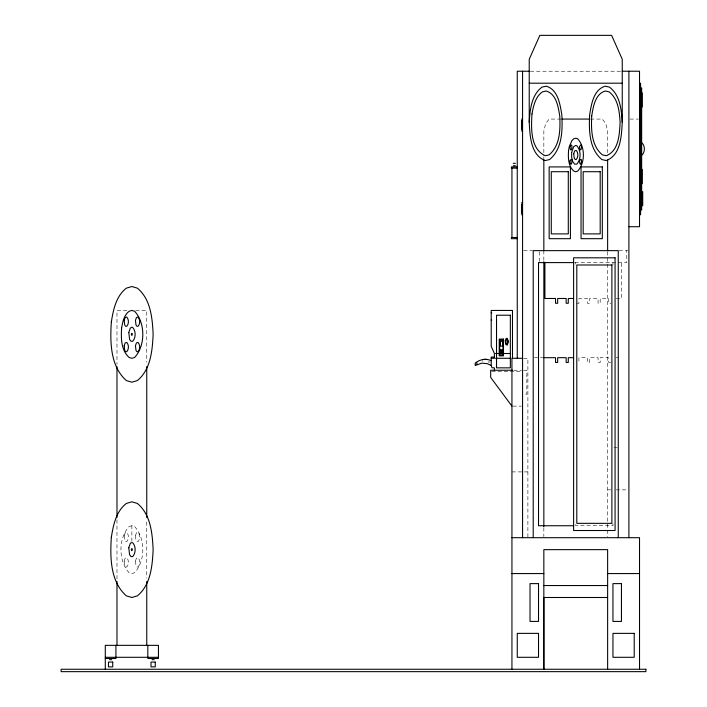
<?xml version="1.0" encoding="UTF-8"?>
<svg xmlns="http://www.w3.org/2000/svg" width="707" height="707" viewBox="0 0 707 707"><rect width="100%" height="100%" fill="white"/><g stroke="black" fill="none" stroke-linecap="round" stroke-linejoin="round"><path stroke-width="0.53" stroke-dasharray="3.54 2.65" d="M488.228 361.524L488.281 362.435M489.2 362.435L489.253 361.524M131.873 525.734L129.116 526.547C118.202 538.407 118.202 560.898 129.116 572.758L131.873 573.571L134.622 572.758C145.536 560.898 145.536 538.407 134.622 526.547L131.873 525.734L131.873 542.472M530.312 71.23L621.153 71.23M560.951 119.076L549.153 119.076L545.742 123.363L543.842 131.034L543.842 155.734M590.513 119.076L602.32 119.076L605.722 123.363L607.631 131.034L607.631 155.734M629.964 119.076L638.465 119.076M523.64 250.64L532.442 250.64M619.032 250.64L627.834 250.64M574.897 262.597L626.773 262.597L626.773 250.64M616.142 298.478L621.453 298.478L621.453 262.597M576.797 303.268L578.927 303.268L578.927 298.478L587.429 298.478L587.429 303.268L589.558 303.268L589.558 298.478L598.06 298.478L598.06 303.268L600.19 303.268L600.19 298.478L608.692 298.478L608.692 303.268L610.821 303.268M126.906 310.444L116.982 310.444L116.982 364.423M135.726 310.444L146.756 310.444L146.756 362.223M534.271 357.689L542.773 357.689M616.142 357.689L618.263 357.689M523.64 358.281L527.89 358.281L527.89 537.691M610.821 362.47L608.692 362.47L608.692 357.689L600.19 357.689L600.19 362.47L598.06 362.47L598.06 357.689L589.558 357.689L589.558 362.47L587.429 362.47L587.429 357.689L578.927 357.689L578.927 362.47M513.75 370.247L521.439 370.247M523.64 370.247L526.83 370.247L526.83 394.17L523.64 394.17M491.763 371.44L520.944 371.44M512.955 406.127L521.51 406.127M614.012 447.469L617.202 447.469M511.939 471.905L527.89 471.905M607.631 489.854L610.821 489.854M616.142 489.854L627.834 489.854M482.722 360.605L482.881 361.454M612.951 262.597L612.951 264.992M612.951 523.525L612.951 525.734L575.737 525.734L575.737 523.534M607.631 251.665L607.631 529.561M607.631 530.082L607.631 536.666M575.737 262.597L575.737 264.197M543.842 156.813L543.842 160.029M543.842 250.64L543.842 260.574M543.842 527.758L543.842 536.604M539.582 251.727L539.582 262.597M146.756 521.952L146.756 578.14M116.982 519.751L116.982 579.236M124.176 535.729L124.732 540.351L125.678 541.589L126.783 541.589C128.966 539.22 128.966 534.713 126.783 532.344L125.166 532.822L124.176 535.729M124.176 561.102L124.732 565.724L125.678 566.961L126.783 566.961C128.966 564.584 128.966 560.085 126.783 557.717L125.166 558.194L124.176 561.102M135.452 535.729L136.009 540.351L136.955 541.589L138.059 541.589C140.242 539.22 140.242 534.713 138.059 532.344L136.442 532.822L135.452 535.729M135.452 561.102L136.009 565.724L136.955 566.961L138.059 566.961C140.242 564.584 140.242 560.085 138.059 557.717L136.442 558.194L135.452 561.102"/><path stroke-width="1.06" d="M622.248 122.161C621.515 135.461 620.94 155.089 606.261 160.542L601.966 159.588C589.046 149.159 588.896 130.141 589.629 114.905C591.379 104.468 593.394 89.709 605.192 86.183L609.487 87.138C620.136 95.091 621.453 109.877 622.248 122.161L622.248 59.273L611.617 35.35L539.856 35.35L529.225 59.273L529.225 122.161C529.958 135.461 530.533 155.089 545.212 160.542L549.507 159.588C562.418 149.159 562.578 130.141 561.844 114.905C560.094 104.468 558.079 89.709 546.281 86.183L541.986 87.138C531.328 95.091 530.011 109.877 529.225 122.161M477.119 363.725L476.925 364.308M476.341 363L476.925 362.647M641.656 154.957L642.345 154.753C645.076 151.784 645.076 146.163 642.345 143.203L641.656 142.991M491.206 360.676C485.992 358.122 479.629 359.448 475.263 363.071A6.637 6.637 0 0 0 475.263 365.457L481.891 363.133L487.256 363.672L491.206 365.457L492.001 367.773L494.396 367.852L494.396 370.247M529.225 71.23L517.259 71.23L517.259 358.281M622.248 71.23L639.526 71.23L639.526 226.717L628.894 226.717M529.225 83.196L622.248 83.196M639.526 83.196L640.595 83.196L640.595 214.76L639.526 214.76M640.595 87.977L641.656 87.977L641.656 209.97L640.595 209.97M521.51 119.076L522.57 119.076M562.03 119.076L589.444 119.076M521.51 131.034L522.57 131.034M513.273 163.326L515.394 163.326M513.273 165.721L515.394 165.721M517.259 166.914L511.408 166.914L511.408 168.116L517.259 168.116M521.51 202.794L522.57 202.794M521.51 214.76L522.57 214.76M517.259 237.481L511.408 237.481L511.408 238.683L517.259 238.683M573.801 262.597L538.522 262.597L538.522 525.734L573.607 525.734M573.607 298.478L568.295 298.478L568.295 303.268L566.166 303.268L566.166 298.478L557.664 298.478L557.664 303.268L555.534 303.268L555.534 298.478L544.903 298.478L544.903 262.597M491.206 312.83L491.745 312.83M491.206 320.015L491.745 320.015M495.466 353.5L510.348 353.5M494.396 357.088L491.206 357.088L491.206 365.457M543.842 357.689L555.534 357.689L555.534 362.47L557.664 362.47L557.664 357.689L566.166 357.689L566.166 362.47L568.295 362.47L568.295 357.689L573.607 357.689M491.206 358.281L494.396 358.281L494.396 353.5L491.206 346.324L491.206 310.444L512.478 310.444L512.478 358.281M495.466 358.281L510.348 358.281M522.57 358.281L511.939 358.281L511.939 669.255M512.655 370.247L490.676 370.247L490.676 377.423L511.939 406.127M511.939 537.691L639.526 537.691L639.526 669.255M511.939 573.571L543.842 573.571M607.631 573.571L639.526 573.571M543.842 585.537L607.631 585.537M607.631 597.495L543.842 597.495L543.842 669.255L543.842 549.648L607.631 549.648L607.631 669.255M105.29 657.298L158.448 657.298M105.29 658.491L115.921 658.491L115.921 645.341M109.541 659.693L111.671 659.693M152.076 659.693L154.197 659.693M642.716 191.509L642.716 205.861M642.186 92.758L642.186 107.111M642.186 169.309L642.186 183.661M628.894 71.23L628.894 537.691M618.263 537.691L618.263 250.64L533.211 250.64L533.211 537.691M607.631 160.029L607.631 250.64M543.842 160.029L543.842 250.64M543.842 261.678L543.842 526.653M522.57 71.23L522.57 537.691M521.51 120.27L521.51 129.841M521.51 203.996L521.51 213.558M511.939 168.116L511.939 237.481M502.827 353.482L502.827 349.894L502.297 349.894L502.297 353.482M501.767 353.482L501.767 349.894L501.236 349.894L501.236 353.482M500.706 353.482L500.706 349.894L500.167 349.894L500.167 353.482M147.816 645.341L147.816 658.491L158.448 658.491L158.448 645.341L105.29 645.341L105.29 669.255M146.756 366.624L146.756 517.551M146.756 581.446L146.756 645.341M116.982 366.624L116.982 517.551M116.982 581.446L116.982 645.341M483.164 359.483A13.627 13.627 0 0 1 487.203 359.474M591.715 116.001C591.079 129.257 591.211 145.81 602.452 154.886L606.191 155.717C618.97 150.971 619.465 133.897 620.11 122.311C619.412 111.626 618.272 98.759 609.001 91.839L605.263 91.009C594.994 94.075 593.244 106.916 591.715 116.001M111.335 321.977C110.027 341.905 110.212 366.323 126.367 380.578L131.873 382.204L137.37 380.578C150.75 369.575 152.367 350.504 153.136 334.367C152.367 318.221 150.75 299.149 137.37 288.156L131.873 286.521L126.367 288.156C116.028 296.092 113.306 309.816 111.335 321.977M121.604 328.172C120.95 338.132 121.038 350.345 129.116 357.468L131.873 358.281L134.622 357.468C145.536 345.608 145.536 323.117 134.622 311.257L131.873 310.444L129.116 311.257C123.946 315.225 122.585 322.092 121.604 328.172M111.335 537.267C110.027 557.196 110.212 581.614 126.367 595.868L131.873 597.495L137.37 595.868C150.75 584.866 152.367 565.794 153.136 549.648C152.367 533.511 150.75 514.44 137.37 503.437L131.873 501.811L126.367 503.437C116.028 511.382 113.306 525.107 111.335 537.267M124.176 320.439L124.732 325.061L125.678 326.298L126.783 326.298C128.966 323.93 128.966 319.431 126.783 317.054L125.166 317.531L124.176 320.439M124.176 345.811L124.732 350.433L125.678 351.671L126.783 351.671C128.966 349.302 128.966 344.804 126.783 342.427L125.166 342.904L124.176 345.811M128.789 332.502L129.62 339.44L131.042 341.295L132.695 341.295C135.974 337.734 135.974 330.991 132.695 327.429L131.873 327.191L130.274 328.145L128.789 332.502M131.361 334.058C131.873 338.335 133.022 331.176 131.361 334.058M135.452 320.439L136.009 325.061L136.955 326.298L138.059 326.298C140.242 323.93 140.242 319.431 138.059 317.054L136.442 317.531L135.452 320.439M135.452 345.811L136.009 350.433L136.955 351.671L138.059 351.671C140.242 349.302 140.242 344.804 138.059 342.427L136.442 342.904L135.452 345.811M128.789 547.792L129.62 554.73L131.042 556.586L132.695 556.586C135.974 553.024 135.974 546.281 132.695 542.72L131.042 542.72L130.274 543.436L128.789 547.792M131.361 549.339C131.873 553.625 133.022 546.467 131.361 549.339M505.249 340.827L505.664 344.291L507.202 345.219L508.386 341.755L507.202 338.291L505.991 338.644L505.249 340.827M505.761 341.136C507.184 350.99 509.5 334.172 505.761 341.136M568.543 150.618C568.092 157.599 568.154 166.145 573.81 171.129L575.737 171.704L577.663 171.129C585.299 162.831 585.299 147.083 577.663 138.784L575.737 138.21L573.81 138.784L572.016 140.454L569.294 146.579L568.543 150.618M569.895 146.756C571.318 156.618 573.633 139.792 569.895 146.756M569.895 161.108C571.318 170.97 573.633 154.153 569.895 161.108M571.654 152.491L571.654 157.414L572.75 161.673L574.641 164.139L576.832 164.139C581.163 159.429 581.163 150.485 576.832 145.775L575.737 145.448L573.624 146.72L571.654 152.491M573.722 153.746L574.261 158.262L575.198 159.473L576.276 159.473C578.406 157.157 578.406 152.756 576.276 150.432L574.694 150.9L573.722 153.746M579.466 146.756C580.889 156.618 583.204 139.792 579.466 146.756M579.466 161.108C580.889 170.97 583.204 154.153 579.466 161.108M531.973 113.977C531.134 127.932 530.241 149.089 545.283 155.717L549.012 154.886C560.253 145.81 560.386 129.257 559.758 116.001C558.23 106.916 556.48 94.075 546.211 91.009L542.472 91.839C535.332 96.771 533.423 105.962 531.973 113.977M570.416 166.914L549.153 166.914L549.153 238.683L570.416 238.683L570.416 166.914M602.32 166.914L581.048 166.914L581.048 238.683L602.32 238.683L602.32 166.914M568.295 171.704L551.283 171.704L551.283 233.893L568.295 233.893L568.295 171.704M600.19 171.704L583.178 171.704L583.178 233.893L600.19 233.893L600.19 171.704M615.072 257.816L573.607 257.816L573.607 530.515L615.072 530.515L615.072 257.816M611.882 264.992L576.797 264.992L576.797 523.339L611.882 523.339L611.882 264.992M510.348 315.225L496.526 315.225L496.526 367.852L510.348 367.852L510.348 315.225M503.481 339.104L499.23 339.104L499.23 355.851L503.481 355.851L503.481 339.104M503.013 340.155L499.699 340.155L499.699 354.799L503.013 354.799L503.013 340.155M502.58 341.304L500.45 341.304L500.45 346.085L502.58 346.085L502.58 341.304M502.748 350.089L502.385 353.297L502.748 350.089M538.522 583.62L530.02 583.62L530.02 621.418L538.522 621.418L538.522 583.62M621.453 583.62L612.951 583.62L612.951 621.418L621.453 621.418L621.453 583.62M538.522 633.375L517.259 633.375L517.259 657.298L538.522 657.298L538.522 633.375M634.214 633.375L612.951 633.375L612.951 657.298L634.214 657.298L634.214 633.375M112.731 662.079L108.48 662.079L108.48 666.869L112.731 666.869L112.731 662.079M155.266 662.079L151.006 662.079L151.006 666.869L155.266 666.869L155.266 662.079M645.889 669.255L61.111 669.255L61.111 671.65L645.889 671.65L645.889 669.255"/></g></svg>
